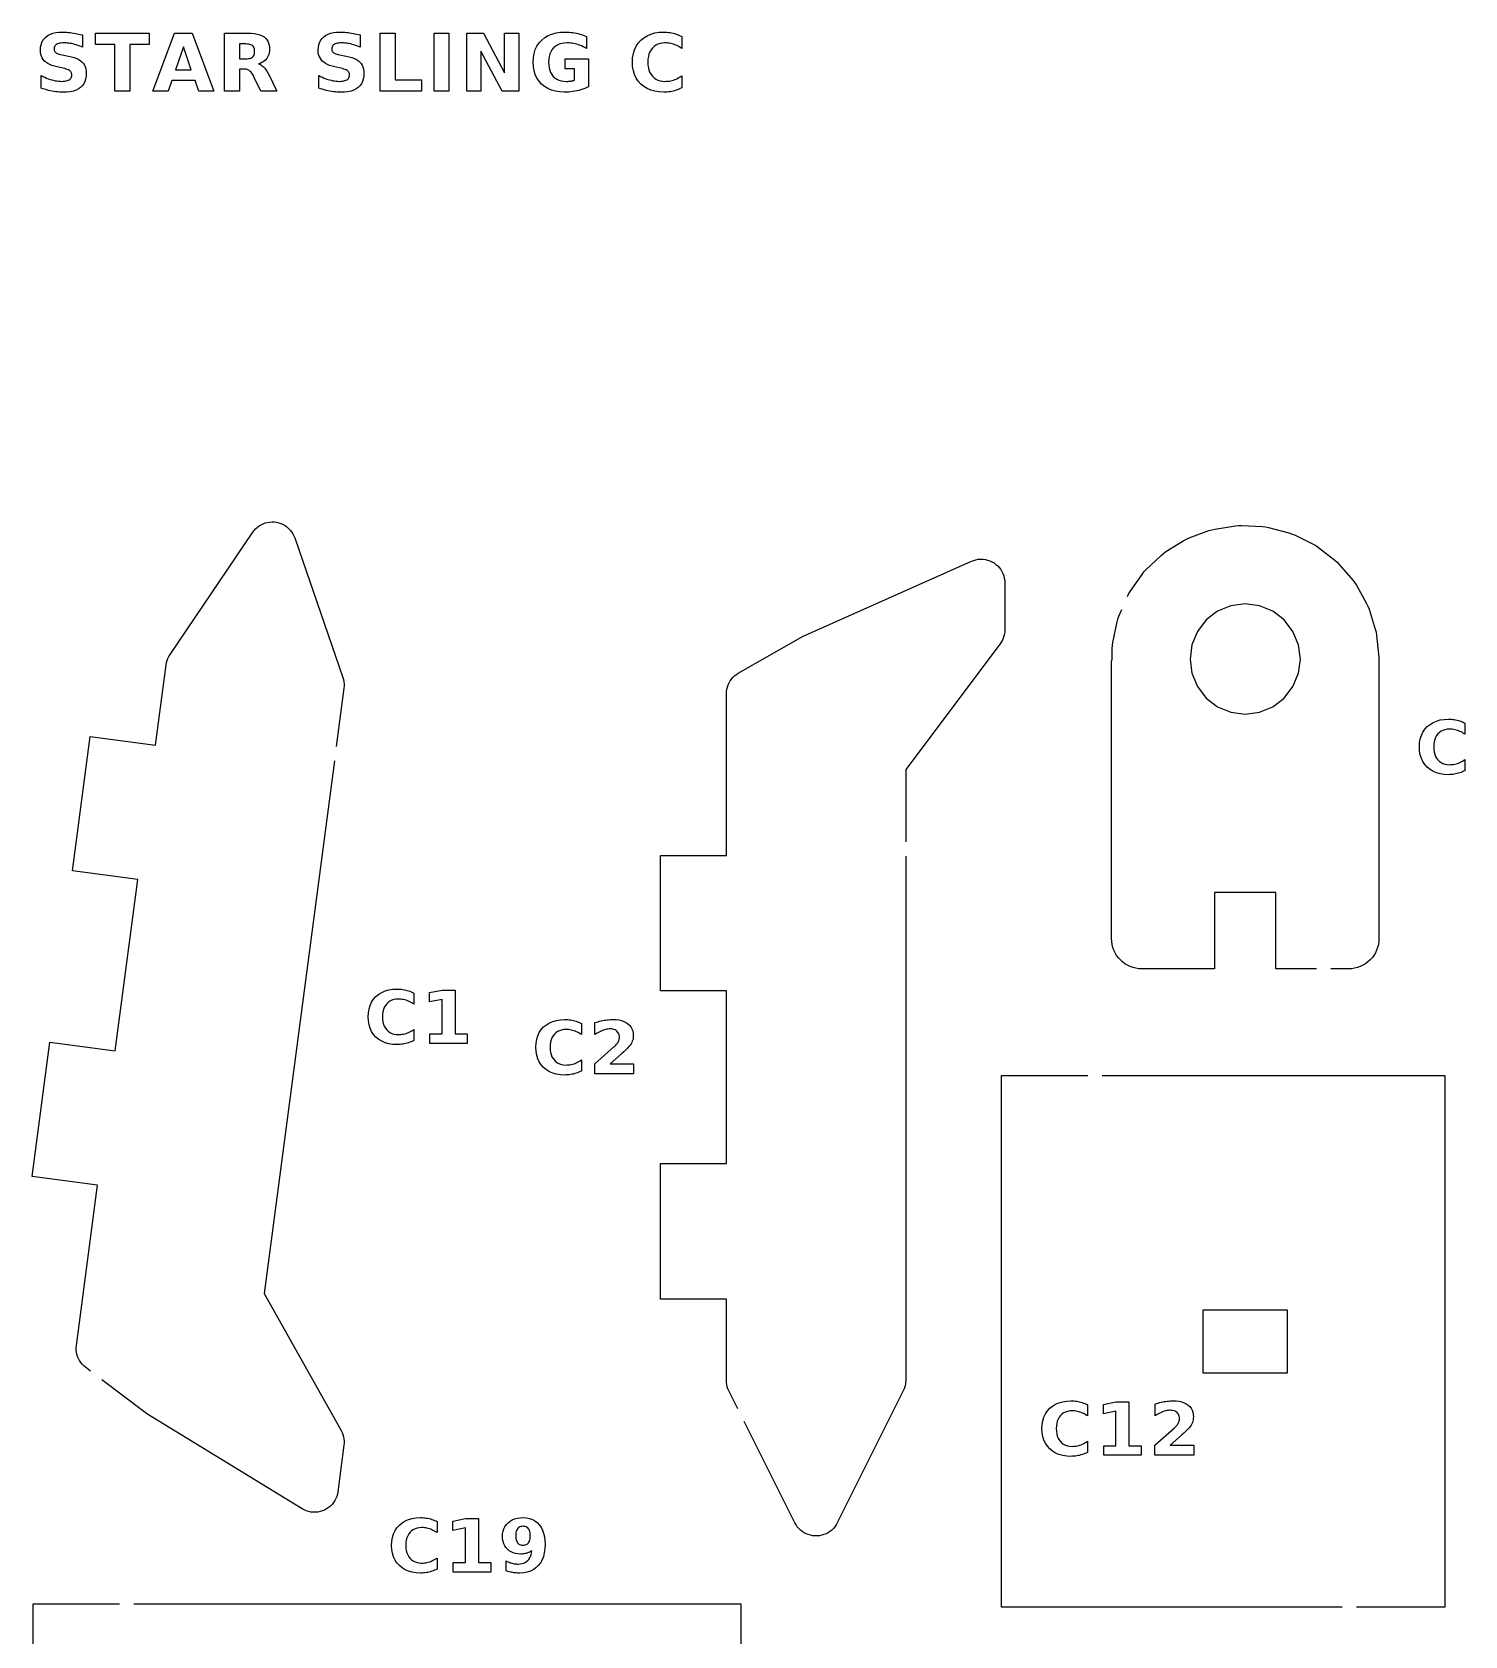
# Model space of a CAD drawing. Header units: millimetres. Extents: x 9 to 296, y 5 to 140.
# Drawn here: x 8.9 to 74, y 67.6 to 140.5 of the extents above; entities that cross this region are included whole.
import ezdxf

# ---------------------------------------------------------------- set-up
doc = ezdxf.new("R2010")
doc.units = ezdxf.units.MM
doc.layers.add('CUT', color=1, linetype='CONTINUOUS')
doc.layers.add('ENGRAVE', color=5, linetype='CONTINUOUS')

msp = doc.modelspace()

# ---------------------------------------------------------------- linework, layer by layer
at = {"layer": 'CUT', "color": 1}
for points in [[(11.5305, 79.654), (11.3026, 79.8274), (11.2252, 79.8923), (11.1532, 79.9655), (11.0885, 80.0453), (11.0317, 80.1309), (10.9833, 80.2216), (10.9438, 80.3164), (10.9135, 80.4146), (10.8928, 80.5152), (10.8817, 80.6174), (10.8805, 80.7201), (10.8889, 80.8207), (11.8501, 88.104), (8.8759, 88.4965), (9.6805, 94.5937), (12.6547, 94.2012), (13.6818, 101.9837), (10.7076, 102.3762), (11.5122, 108.4733), (14.4865, 108.0808), (14.9693, 111.7398), (14.9866, 111.8361), (15.0132, 111.9322), (15.0486, 112.0253), (15.0925, 112.1148), (15.1435, 112.1984), (18.9048, 117.7572), (18.9657, 117.8386), (19.0354, 117.915), (19.1122, 117.9844), (19.1952, 118.0461), (19.2838, 118.0996), (19.3771, 118.1442), (19.4743, 118.1797), (19.5745, 118.2057), (19.6766, 118.2219), (19.7799, 118.2283), (19.8833, 118.2247), (19.9859, 118.2111), (20.0867, 118.1878), (20.1848, 118.1549), (20.2792, 118.1127), (20.3692, 118.0616), (20.4539, 118.0021), (20.5324, 117.9348), (20.6041, 117.8602), (20.6683, 117.7791), (20.7244, 117.6921), (20.7719, 117.6002), (20.8097, 117.5058), (23, 111.1615), (23.0276, 111.0676), (23.0468, 110.9698), (23.0568, 110.8707), (23.0576, 110.771), (23.0493, 110.6734), (22.6995, 108.0233)], [(58.6449, 114.8446), (58.6941, 114.945), (58.7668, 115.0616), (59.3115, 115.8441), (59.3956, 115.9528), (59.4902, 116.0524), (60.1813, 116.7092), (60.2855, 116.7987), (60.3983, 116.8772), (61.2074, 117.3816), (61.3275, 117.4482), (61.4538, 117.5024), (62.3479, 117.8335), (62.4789, 117.8747), (62.6135, 117.9023), (63.556, 118.0467), (63.6926, 118.0606), (63.83, 118.0606), (64.7822, 118.0123), (64.9189, 117.9984), (65.0535, 117.9708), (65.9765, 117.7318), (66.1076, 117.6906), (66.2338, 117.6365), (67.0898, 117.2166), (67.21, 117.1499), (67.3227, 117.0714), (68.0767, 116.4878), (68.1809, 116.3983), (68.2756, 116.2987), (68.8966, 115.5753), (68.9807, 115.4667), (69.0534, 115.3501), (69.5161, 114.5165), (69.5766, 114.3931), (69.6243, 114.2643), (69.9097, 113.3546), (69.9442, 113.2216), (69.965, 113.0858), (70.0681, 112.0713), (70.075, 111.936), (70.075, 99.2982), (70.0685, 99.1652), (70.0487, 99.0317), (70.0159, 98.9008), (69.9704, 98.7738), (69.9127, 98.6518), (69.8433, 98.536), (69.763, 98.4277), (69.6723, 98.3277), (69.5723, 98.237), (69.464, 98.1567), (69.3482, 98.0873), (69.2262, 98.0296), (69.0992, 97.9841), (68.9683, 97.9513), (68.8348, 97.9315), (68.7018, 97.925), (67.8881, 97.925)], [(40.9447, 77.9429), (40.5377, 78.7569), (40.498, 78.8464), (40.4663, 78.9408), (40.4434, 79.0378), (40.4295, 79.1365), (40.425, 79.2343), (40.425, 82.925), (37.425, 82.925), (37.425, 89.075), (40.425, 89.075), (40.425, 96.925), (37.425, 96.925), (37.425, 103.075), (40.425, 103.075), (40.425, 110.4215), (40.4298, 110.5223), (40.4445, 110.624), (40.4688, 110.7238), (40.5026, 110.8209), (40.5454, 110.9142), (40.597, 111.0031), (40.6568, 111.0866), (40.7243, 111.1641), (40.7989, 111.2347), (40.8799, 111.2979), (40.9651, 111.3521), (43.9206, 113.041), (44.014, 113.0883), (51.5651, 116.4443), (51.6631, 116.4822), (51.7661, 116.5106), (51.8714, 116.5286), (51.978, 116.5361), (52.0849, 116.533), (52.1909, 116.5193), (52.295, 116.4951), (52.3962, 116.4607), (52.4934, 116.4164), (52.5858, 116.3627), (52.6724, 116.3001), (52.7524, 116.2292), (52.8249, 116.1507), (52.8893, 116.0654), (52.9449, 115.9741), (52.9911, 115.8777), (53.0276, 115.7773), (53.0539, 115.6737), (53.0698, 115.568), (53.075, 115.4631), (53.075, 113.3316), (53.0705, 113.2346), (53.057, 113.1368), (53.0345, 113.0406), (53.0032, 112.9469), (52.9635, 112.8564), (52.9156, 112.77), (52.861, 112.6897), (48.575, 106.975), (48.575, 103.7)], [(67.2381, 97.925), (65.395, 97.925), (65.395, 101.395), (62.605, 101.395), (62.605, 97.925), (59.2982, 97.925), (59.1652, 97.9315), (59.0317, 97.9513), (58.9008, 97.9841), (58.7738, 98.0296), (58.6518, 98.0873), (58.536, 98.1567), (58.4277, 98.237), (58.3277, 98.3277), (58.237, 98.4277), (58.1567, 98.536), (58.0873, 98.6518), (58.0296, 98.7738), (57.9841, 98.9008), (57.9513, 99.0317), (57.9315, 99.1652), (57.925, 99.2982), (57.925, 111.7247), (57.9295, 111.8356), (57.9433, 111.9472), (57.9512, 111.9852), (57.9545, 112.0075), (57.9558, 112.0338), (57.9558, 112.4767), (57.9627, 112.6139), (57.9835, 112.7497), (58.1755, 113.6836), (58.2099, 113.8167), (58.2576, 113.9455), (58.3873, 114.2478)], [(22.6145, 107.3789), (19.4198, 83.1712), (22.9212, 76.9449), (22.9649, 76.8582), (23.001, 76.7662), (23.0286, 76.6713), (23.0473, 76.5743), (23.057, 76.476), (23.0577, 76.3772), (23.0494, 76.2805), (22.7705, 74.1673), (22.7516, 74.064), (22.722, 73.9613), (22.6824, 73.8621), (22.6331, 73.7672), (22.5747, 73.6778), (22.5076, 73.5945), (22.4326, 73.5184), (22.3505, 73.4501), (22.2619, 73.3902), (22.1678, 73.3395), (22.0692, 73.2983), (21.967, 73.2671), (21.8622, 73.2463), (21.7558, 73.2359), (21.6489, 73.2362), (21.5426, 73.2471), (21.4379, 73.2684), (21.3358, 73.3001), (21.2374, 73.3418), (21.1452, 73.3921), (14.0981, 77.7073), (14.0117, 77.7663), (12.0478, 79.2604)], [(48.575, 103.05), (48.575, 79.2343), (48.5705, 79.1365), (48.5566, 79.0378), (48.5337, 78.9408), (48.502, 78.8464), (48.4623, 78.7569), (45.4607, 72.7537), (45.4109, 72.6651), (45.3518, 72.5802), (45.2848, 72.5013), (45.2106, 72.4293), (45.1297, 72.3647), (45.043, 72.3082), (44.9513, 72.2603), (44.8554, 72.2214), (44.7563, 72.192), (44.6547, 72.1722), (44.5517, 72.1622), (44.4483, 72.1622), (44.3453, 72.1722), (44.2437, 72.192), (44.1446, 72.2214), (44.0487, 72.2603), (43.957, 72.3082), (43.8703, 72.3647), (43.7894, 72.4293), (43.7152, 72.5013), (43.6482, 72.5802), (43.5891, 72.6651), (43.5393, 72.7537), (41.2354, 77.3616)], [(68.4, 68.925), (52.925, 68.925), (52.925, 93.075), (56.85, 93.075)], [(57.5, 93.075), (73.075, 93.075), (73.075, 68.925), (69.05, 68.925)], [(36.4, 44.925), (8.925, 44.925), (8.925, 69.075), (12.85, 69.075)], [(13.5, 69.075), (41.075, 69.075), (41.075, 44.925), (37.05, 44.925)]]:
    msp.add_lwpolyline(points, dxfattribs=at)
for points in [[(66.5061, 112), (66.4207, 112.6486), (66.1703, 113.253), (65.7721, 113.7721), (65.253, 114.1703), (64.6486, 114.4207), (64, 114.5061), (63.3514, 114.4207), (62.747, 114.1703), (62.2279, 113.7721), (61.8297, 113.253), (61.5793, 112.6486), (61.4939, 112), (61.5793, 111.3514), (61.8297, 110.747), (62.2279, 110.2279), (62.747, 109.8297), (63.3514, 109.5793), (64, 109.4939), (64.6486, 109.5793), (65.253, 109.8297), (65.7721, 110.2279), (66.1703, 110.747), (66.4207, 111.3514), (66.5061, 112)], [(62.075, 82.425), (62.075, 79.575), (65.925, 79.575), (65.925, 82.425), (62.075, 82.425)]]:
    msp.add_lwpolyline(points, close=True, dxfattribs=at)
at = {"layer": 'ENGRAVE', "color": 5}
for points in [[(11.0201, 139.8518), (10.9493, 139.8775), (10.879, 139.9006), (10.8094, 139.921), (10.7403, 139.9388), (10.6722, 139.9539), (10.6053, 139.9662), (10.5397, 139.9758), (10.4754, 139.9827), (10.4124, 139.9868), (10.3506, 139.9882), (10.2731, 139.9863), (10.2025, 139.9807), (10.1391, 139.9714), (10.0826, 139.9584), (10.0333, 139.9416), (9.9909, 139.9212), (9.9554, 139.8968), (9.9263, 139.8683), (9.9037, 139.8357), (9.8875, 139.7989), (9.8778, 139.7581), (9.8746, 139.7131), (9.8767, 139.6791), (9.8833, 139.6478), (9.8942, 139.619), (9.9094, 139.5928), (9.9291, 139.5692), (9.953, 139.5483), (9.9827, 139.529), (10.0195, 139.5107), (10.0635, 139.4934), (10.1145, 139.4769), (10.1726, 139.4614), (10.2378, 139.4469), (10.527, 139.3887), (10.6663, 139.3567), (10.7914, 139.3197), (10.9025, 139.2776), (10.9995, 139.2304), (11.0824, 139.1781), (11.1512, 139.1207), (11.2077, 139.0565), (11.254, 138.9839), (11.29, 138.9029), (11.3157, 138.8135), (11.3311, 138.7156), (11.3363, 138.6093), (11.3291, 138.4703), (11.3076, 138.3438), (11.2717, 138.2296), (11.2215, 138.1278), (11.1569, 138.0384), (11.078, 137.9613), (10.9843, 137.8964), (10.8755, 137.8433), (10.7516, 137.802), (10.6125, 137.7725), (10.4583, 137.7548), (10.2889, 137.7489), (10.2054, 137.7502), (10.1218, 137.7542), (10.0381, 137.7608), (9.9543, 137.77), (9.8704, 137.7819), (9.7864, 137.7965), (9.7024, 137.8136), (9.6183, 137.8333), (9.5343, 137.8555), (9.4502, 137.8803), (9.3662, 137.9077), (9.2821, 137.9375), (9.2821, 138.5106), (9.3657, 138.4678), (9.4484, 138.4286), (9.5301, 138.3931), (9.6109, 138.3613), (9.6907, 138.3332), (9.7697, 138.3087), (9.8477, 138.288), (9.9247, 138.271), (10.0009, 138.2578), (10.0761, 138.2484), (10.1503, 138.2427), (10.2237, 138.2408), (10.2949, 138.2429), (10.3602, 138.249), (10.4198, 138.2593), (10.4737, 138.2737), (10.5217, 138.2922), (10.564, 138.3149), (10.6001, 138.3413), (10.6296, 138.3713), (10.6526, 138.4048), (10.669, 138.4418), (10.6788, 138.4824), (10.6821, 138.5265), (10.6799, 138.566), (10.6732, 138.6025), (10.6621, 138.6358), (10.6465, 138.6659), (10.6264, 138.693), (10.6019, 138.7169), (10.5707, 138.7388), (10.5307, 138.76), (10.4818, 138.7804), (10.424, 138.8), (10.3574, 138.8188), (10.2819, 138.8368), (10.0192, 138.895), (9.8934, 138.926), (9.7794, 138.9626), (9.6773, 139.0047), (9.587, 139.0525), (9.5084, 139.1058), (9.4417, 139.1647), (9.3859, 139.23), (9.3403, 139.3025), (9.3048, 139.3821), (9.2795, 139.4688), (9.2643, 139.5627), (9.2592, 139.6637), (9.2662, 139.7898), (9.2874, 139.9057), (9.3227, 140.0115), (9.372, 140.1073), (9.4355, 140.193), (9.5131, 140.2685), (9.6039, 140.3332), (9.7071, 140.3861), (9.8226, 140.4272), (9.9504, 140.4566), (10.0906, 140.4742), (10.2431, 140.4801), (10.3157, 140.4792), (10.389, 140.4765), (10.463, 140.472), (10.5377, 140.4656), (10.6131, 140.4575), (10.6892, 140.4475), (10.766, 140.4357), (10.8438, 140.4221), (10.9224, 140.4067), (11.0019, 140.3895), (11.0822, 140.3705), (11.1635, 140.3496), (11.1635, 139.7925), (11.0915, 139.8235), (11.0201, 139.8518)], [(13.3163, 137.8), (12.6374, 137.8), (12.6374, 139.9194), (11.7629, 139.9194), (11.7629, 140.4325), (14.1891, 140.4325), (14.1891, 139.9194), (13.3163, 139.9194), (13.3163, 137.8)], [(15.3456, 140.4325), (16.1549, 140.4325), (17.13, 137.8), (16.4476, 137.8), (16.2819, 138.2796), (15.2204, 138.2796), (15.0529, 137.8), (14.3705, 137.8), (15.3456, 140.4325)], [(18.6604, 140.4325), (18.826, 140.4277), (18.9763, 140.4131), (19.1111, 140.3889), (19.2305, 140.3549), (19.3344, 140.3113), (19.423, 140.258), (19.497, 140.1941), (19.5576, 140.119), (19.6048, 140.0327), (19.6385, 139.9351), (19.6587, 139.8262), (19.6654, 139.7061), (19.6619, 139.6217), (19.6514, 139.5425), (19.6339, 139.4685), (19.6094, 139.3996), (19.5779, 139.336), (19.5393, 139.2776), (19.4938, 139.2242), (19.4411, 139.1757), (19.3813, 139.1321), (19.3144, 139.0934), (19.2404, 139.0596), (19.1594, 139.0307), (19.205, 139.0179), (19.249, 139.0007), (19.2914, 138.9789), (19.3322, 138.9528), (19.3713, 138.9221), (19.4089, 138.887), (19.4457, 138.8465), (19.4826, 138.7996), (19.5197, 138.7462), (19.557, 138.6864), (19.5944, 138.6202), (19.6319, 138.5476), (20.0004, 137.8), (19.2775, 137.8), (18.9566, 138.4542), (18.9242, 138.5165), (18.8916, 138.5719), (18.8589, 138.6203), (18.8261, 138.6618), (18.7931, 138.6964), (18.76, 138.7239), (18.7249, 138.746), (18.6862, 138.7641), (18.6438, 138.7782), (18.5978, 138.7882), (18.548, 138.7942), (18.4946, 138.7962), (18.3024, 138.7962), (18.3024, 137.8), (17.6236, 137.8), (17.6236, 140.4325), (18.6604, 140.4325)], [(18.8189, 139.3005), (18.8598, 139.3204), (18.894, 139.3446), (18.9223, 139.3739), (18.9454, 139.4089), (18.9634, 139.4495), (18.9763, 139.4958), (18.984, 139.5479), (18.9866, 139.6056), (18.984, 139.6627), (18.9763, 139.7141), (18.9634, 139.7598), (18.9454, 139.7999), (18.9223, 139.8343), (18.894, 139.863), (18.8598, 139.8867), (18.8189, 139.9061), (18.7712, 139.9212), (18.7169, 139.932), (18.6558, 139.9384), (18.5881, 139.9406), (18.3024, 139.9406), (18.3024, 139.2653), (18.5881, 139.2653), (18.6558, 139.2675), (18.7169, 139.2741), (18.7712, 139.2851), (18.8189, 139.3005)], [(23.6389, 139.8518), (23.568, 139.8775), (23.4978, 139.9006), (23.4282, 139.921), (23.3591, 139.9388), (23.291, 139.9539), (23.2241, 139.9662), (23.1585, 139.9758), (23.0942, 139.9827), (23.0312, 139.9868), (22.9694, 139.9882), (22.8918, 139.9863), (22.8213, 139.9807), (22.7578, 139.9714), (22.7014, 139.9584), (22.652, 139.9416), (22.6097, 139.9212), (22.5742, 139.8968), (22.5451, 139.8683), (22.5224, 139.8357), (22.5063, 139.7989), (22.4966, 139.7581), (22.4934, 139.7131), (22.4955, 139.6791), (22.5021, 139.6478), (22.513, 139.619), (22.5282, 139.5928), (22.5478, 139.5692), (22.5718, 139.5483), (22.6015, 139.529), (22.6383, 139.5107), (22.6822, 139.4934), (22.7333, 139.4769), (22.7914, 139.4614), (22.8566, 139.4469), (23.1458, 139.3887), (23.285, 139.3567), (23.4102, 139.3197), (23.5213, 139.2776), (23.6183, 139.2304), (23.7012, 139.1781), (23.7699, 139.1207), (23.8265, 139.0565), (23.8728, 138.9839), (23.9088, 138.9029), (23.9345, 138.8135), (23.9499, 138.7156), (23.9551, 138.6093), (23.9479, 138.4703), (23.9264, 138.3438), (23.8905, 138.2296), (23.8403, 138.1278), (23.7757, 138.0384), (23.6968, 137.9613), (23.6031, 137.8964), (23.4943, 137.8433), (23.3703, 137.802), (23.2313, 137.7725), (23.0771, 137.7548), (22.9077, 137.7489), (22.8242, 137.7502), (22.7406, 137.7542), (22.6569, 137.7608), (22.5731, 137.77), (22.4892, 137.7819), (22.4052, 137.7965), (22.3211, 137.8136), (22.2371, 137.8333), (22.153, 137.8555), (22.069, 137.8803), (21.985, 137.9077), (21.9009, 137.9375), (21.9009, 138.5106), (21.9845, 138.4678), (22.0671, 138.4286), (22.1489, 138.3931), (22.2297, 138.3613), (22.3095, 138.3332), (22.3884, 138.3087), (22.4664, 138.288), (22.5435, 138.271), (22.6196, 138.2578), (22.6949, 138.2484), (22.7691, 138.2427), (22.8425, 138.2408), (22.9136, 138.2429), (22.979, 138.249), (23.0386, 138.2593), (23.0925, 138.2737), (23.1405, 138.2922), (23.1828, 138.3149), (23.2189, 138.3413), (23.2484, 138.3713), (23.2714, 138.4048), (23.2878, 138.4418), (23.2976, 138.4824), (23.3009, 138.5265), (23.2987, 138.566), (23.292, 138.6025), (23.2809, 138.6358), (23.2653, 138.6659), (23.2452, 138.693), (23.2207, 138.7169), (23.1895, 138.7388), (23.1495, 138.76), (23.1006, 138.7804), (23.0428, 138.8), (22.9762, 138.8188), (22.9007, 138.8368), (22.6379, 138.895), (22.5122, 138.926), (22.3982, 138.9626), (22.2961, 139.0047), (22.2058, 139.0525), (22.1272, 139.1058), (22.0605, 139.1647), (22.0047, 139.23), (21.9591, 139.3025), (21.9236, 139.3821), (21.8983, 139.4688), (21.8831, 139.5627), (21.878, 139.6637), (21.885, 139.7898), (21.9062, 139.9057), (21.9415, 140.0115), (21.9908, 140.1073), (22.0543, 140.193), (22.1319, 140.2685), (22.2227, 140.3332), (22.3258, 140.3861), (22.4413, 140.4272), (22.5692, 140.4566), (22.7094, 140.4742), (22.8619, 140.4801), (22.9345, 140.4792), (23.0078, 140.4765), (23.0818, 140.472), (23.1565, 140.4656), (23.2319, 140.4575), (23.308, 140.4475), (23.3848, 140.4357), (23.4625, 140.4221), (23.5412, 140.4067), (23.6207, 140.3895), (23.701, 140.3705), (23.7823, 140.3496), (23.7823, 139.7925), (23.7103, 139.8235), (23.6389, 139.8518)], [(26.5663, 138.3131), (26.5663, 137.8), (24.6955, 137.8), (24.6955, 140.4325), (25.3743, 140.4325), (25.3743, 138.3131), (26.5663, 138.3131)], [(27.141, 140.4325), (27.8198, 140.4325), (27.8198, 137.8), (27.141, 137.8), (27.141, 140.4325)], [(30.9882, 140.4325), (30.9882, 137.8), (30.23, 137.8), (29.2726, 139.6056), (29.2726, 137.8), (28.629, 137.8), (28.629, 140.4325), (29.3872, 140.4325), (30.3446, 138.627), (30.3446, 140.4325), (30.9882, 140.4325)], [(33.9031, 137.8877), (33.8147, 137.8586), (33.7253, 137.8329), (33.6347, 137.8106), (33.5431, 137.7917), (33.4505, 137.7763), (33.357, 137.7643), (33.2625, 137.7557), (33.1669, 137.7506), (33.0705, 137.7489), (32.8588, 137.7591), (32.6624, 137.7897), (32.4811, 137.8408), (32.315, 137.9123), (32.1641, 138.0042), (32.0284, 138.1165), (31.9109, 138.2463), (31.8148, 138.3907), (31.7401, 138.5496), (31.6867, 138.7231), (31.6547, 138.9111), (31.644, 139.1136), (31.6549, 139.3182), (31.6875, 139.5078), (31.7419, 139.6823), (31.818, 139.8416), (31.9158, 139.9859), (32.0354, 140.1151), (32.1739, 140.2267), (32.3285, 140.3179), (32.4992, 140.3889), (32.6859, 140.4396), (32.8886, 140.47), (33.1075, 140.4801), (33.1944, 140.4788), (33.2802, 140.4746), (33.3647, 140.4678), (33.448, 140.4582), (33.53, 140.4458), (33.6109, 140.4308), (33.6904, 140.413), (33.7683, 140.3925), (33.8447, 140.3695), (33.9196, 140.3438), (33.993, 140.3154), (34.0649, 140.2844), (34.0649, 139.7396), (33.9915, 139.7795), (33.9183, 139.816), (33.8452, 139.8489), (33.7722, 139.8783), (33.6994, 139.9041), (33.6268, 139.9265), (33.5541, 139.9453), (33.4815, 139.9608), (33.4088, 139.9727), (33.336, 139.9813), (33.2632, 139.9865), (33.1904, 139.9882), (33.0603, 139.9819), (32.9407, 139.963), (32.8313, 139.9315), (32.7323, 139.8875), (32.6436, 139.8308), (32.5653, 139.7616), (32.4982, 139.6807), (32.4433, 139.5889), (32.4006, 139.4863), (32.3702, 139.3729), (32.3519, 139.2487), (32.3458, 139.1136), (32.3516, 138.9796), (32.3693, 138.8562), (32.3987, 138.7433), (32.4398, 138.6411), (32.4927, 138.5494), (32.5574, 138.4683), (32.6328, 138.3988), (32.7182, 138.3419), (32.8135, 138.2977), (32.9186, 138.2661), (33.0337, 138.2471), (33.1586, 138.2408), (33.1935, 138.2412), (33.2275, 138.2423), (33.2607, 138.2441), (33.293, 138.2467), (33.3245, 138.25), (33.3552, 138.254), (33.385, 138.2589), (33.4137, 138.2645), (33.4414, 138.271), (33.4681, 138.2783), (33.4937, 138.2865), (33.5183, 138.2955), (33.5183, 138.8068), (33.104, 138.8068), (33.104, 139.2617), (34.1619, 139.2617), (34.1619, 137.9957), (34.0767, 137.9563), (33.9905, 137.9203), (33.9031, 137.8877)], [(38.1371, 137.8364), (38.0709, 137.816), (38.0037, 137.7982), (37.9356, 137.7832), (37.8666, 137.7708), (37.7965, 137.7612), (37.7255, 137.7544), (37.6535, 137.7502), (37.5805, 137.7489), (37.3689, 137.7591), (37.1724, 137.7897), (36.9912, 137.8408), (36.8251, 137.9123), (36.6742, 138.0042), (36.5385, 138.1165), (36.421, 138.2463), (36.3249, 138.3907), (36.2502, 138.5496), (36.1968, 138.7231), (36.1648, 138.9111), (36.1541, 139.1136), (36.1648, 139.3167), (36.1968, 139.5051), (36.2502, 139.679), (36.3249, 139.8381), (36.421, 139.9826), (36.5385, 140.1125), (36.6742, 140.2248), (36.8251, 140.3167), (36.9912, 140.3882), (37.1724, 140.4393), (37.3689, 140.4699), (37.5805, 140.4801), (37.6535, 140.4788), (37.7255, 140.4746), (37.7965, 140.4678), (37.8666, 140.4582), (37.9356, 140.4458), (38.0037, 140.4308), (38.0709, 140.413), (38.1371, 140.3925), (38.2025, 140.3695), (38.267, 140.3438), (38.3306, 140.3154), (38.3934, 140.2844), (38.3934, 139.7396), (38.3306, 139.7806), (38.2682, 139.8177), (38.206, 139.8511), (38.1442, 139.8806), (38.0826, 139.9063), (38.0213, 139.9282), (37.9597, 139.9465), (37.8969, 139.9615), (37.8331, 139.9732), (37.7682, 139.9815), (37.7022, 139.9865), (37.6352, 139.9882), (37.5184, 139.9817), (37.4103, 139.9623), (37.3108, 139.93), (37.2199, 139.8847), (37.1376, 139.8265), (37.0639, 139.7554), (37.0003, 139.673), (36.9483, 139.5807), (36.9079, 139.4786), (36.879, 139.3667), (36.8616, 139.2451), (36.8558, 139.1136), (36.8616, 138.9827), (36.879, 138.8615), (36.9079, 138.7499), (36.9483, 138.6481), (37.0003, 138.556), (37.0639, 138.4736), (37.1376, 138.4024), (37.2199, 138.3443), (37.3108, 138.299), (37.4103, 138.2667), (37.5184, 138.2473), (37.6352, 138.2408), (37.7022, 138.2425), (37.7682, 138.2475), (37.8331, 138.2558), (37.8969, 138.2675), (37.9597, 138.2824), (38.0213, 138.3008), (38.0826, 138.3227), (38.1442, 138.3484), (38.206, 138.3779), (38.2682, 138.4113), (38.3306, 138.4484), (38.3934, 138.4894), (38.3934, 137.9446), (38.3306, 137.9136), (38.267, 137.8852), (38.2025, 137.8595), (38.1371, 137.8364)], [(16.1109, 138.768), (15.7512, 139.8154), (15.3897, 138.768), (16.1109, 138.768)], [(73.9252, 106.8976), (73.8664, 106.8715), (73.8069, 106.8477), (73.7465, 106.8264), (73.6854, 106.8076), (73.6234, 106.7912), (73.5605, 106.7772), (73.4968, 106.7659), (73.4321, 106.757), (73.3666, 106.7507), (73.3001, 106.7469), (73.2327, 106.7456), (73.0374, 106.755), (72.856, 106.7833), (72.6887, 106.8304), (72.5354, 106.8964), (72.3961, 106.9813), (72.2708, 107.085), (72.1624, 107.2048), (72.0737, 107.338), (72.0047, 107.4847), (71.9554, 107.6449), (71.9259, 107.8184), (71.916, 108.0054), (71.9259, 108.1928), (71.9554, 108.3668), (72.0047, 108.5272), (72.0737, 108.6741), (72.1624, 108.8075), (72.2708, 108.9274), (72.3961, 109.0311), (72.5354, 109.1159), (72.6887, 109.1819), (72.856, 109.2291), (73.0374, 109.2573), (73.2327, 109.2668), (73.3001, 109.2655), (73.3666, 109.2617), (73.4321, 109.2554), (73.4968, 109.2465), (73.5605, 109.2351), (73.6234, 109.2212), (73.6854, 109.2048), (73.7465, 109.1859), (73.8069, 109.1646), (73.8664, 109.1409), (73.9252, 109.1147), (73.9831, 109.0861), (73.9831, 108.5832), (73.9252, 108.621), (73.8675, 108.6553), (73.8101, 108.6861), (73.753, 108.7134), (73.6962, 108.7371), (73.6396, 108.7573), (73.5827, 108.7742), (73.5248, 108.7881), (73.4659, 108.7988), (73.406, 108.8065), (73.3451, 108.8111), (73.2832, 108.8127), (73.1754, 108.8067), (73.0756, 108.7888), (72.9837, 108.7589), (72.8998, 108.7172), (72.8239, 108.6635), (72.7559, 108.5978), (72.6972, 108.5217), (72.6492, 108.4365), (72.6118, 108.3423), (72.5851, 108.239), (72.5691, 108.1267), (72.5638, 108.0054), (72.5691, 107.8845), (72.5851, 107.7726), (72.6118, 107.6697), (72.6492, 107.5757), (72.6972, 107.4906), (72.7559, 107.4145), (72.8239, 107.3489), (72.8998, 107.2952), (72.9837, 107.2534), (73.0756, 107.2236), (73.1754, 107.2057), (73.2832, 107.1997), (73.3451, 107.2012), (73.406, 107.2059), (73.4659, 107.2135), (73.5248, 107.2243), (73.5827, 107.2381), (73.6396, 107.255), (73.6962, 107.2753), (73.753, 107.299), (73.8101, 107.3262), (73.8675, 107.357), (73.9252, 107.3914), (73.9831, 107.4292), (73.9831, 106.9263), (73.9252, 106.8976)], [(26.1578, 94.6369), (26.0991, 94.6107), (26.0395, 94.587), (25.9792, 94.5657), (25.918, 94.5469), (25.856, 94.5304), (25.7932, 94.5165), (25.7294, 94.5051), (25.6648, 94.4963), (25.5992, 94.4899), (25.5327, 94.4861), (25.4654, 94.4849), (25.27, 94.4943), (25.0887, 94.5226), (24.9213, 94.5697), (24.768, 94.6357), (24.6287, 94.7205), (24.5035, 94.8242), (24.395, 94.9441), (24.3063, 95.0773), (24.2373, 95.224), (24.1881, 95.3841), (24.1585, 95.5577), (24.1486, 95.7446), (24.1585, 95.9321), (24.1881, 96.1061), (24.2373, 96.2665), (24.3063, 96.4134), (24.395, 96.5468), (24.5035, 96.6667), (24.6287, 96.7704), (24.768, 96.8552), (24.9213, 96.9212), (25.0887, 96.9683), (25.27, 96.9966), (25.4654, 97.006), (25.5327, 97.0048), (25.5992, 97.001), (25.6648, 96.9946), (25.7294, 96.9858), (25.7932, 96.9744), (25.856, 96.9605), (25.918, 96.944), (25.9792, 96.9252), (26.0395, 96.9039), (26.0991, 96.8802), (26.1578, 96.854), (26.2157, 96.8254), (26.2157, 96.3224), (26.1578, 96.3603), (26.1001, 96.3946), (26.0428, 96.4254), (25.9857, 96.4526), (25.9288, 96.4764), (25.8723, 96.4966), (25.8154, 96.5135), (25.7574, 96.5273), (25.6985, 96.5381), (25.6386, 96.5458), (25.5777, 96.5504), (25.5158, 96.5519), (25.408, 96.546), (25.3082, 96.5281), (25.2164, 96.4982), (25.1324, 96.4564), (25.0565, 96.4027), (24.9885, 96.3371), (24.9298, 96.261), (24.8818, 96.1758), (24.8444, 96.0816), (24.8178, 95.9783), (24.8018, 95.866), (24.7964, 95.7446), (24.8018, 95.6238), (24.8178, 95.5119), (24.8444, 95.4089), (24.8818, 95.315), (24.9298, 95.2299), (24.9885, 95.1538), (25.0565, 95.0882), (25.1324, 95.0345), (25.2164, 94.9927), (25.3082, 94.9628), (25.408, 94.9449), (25.5158, 94.939), (25.5777, 94.9405), (25.6386, 94.9451), (25.6985, 94.9528), (25.7574, 94.9636), (25.8154, 94.9774), (25.8723, 94.9943), (25.9288, 95.0145), (25.9857, 95.0383), (26.0428, 95.0655), (26.1001, 95.0963), (26.1578, 95.1306), (26.2157, 95.1685), (26.2157, 94.6655), (26.1578, 94.6369)], [(27.5063, 94.965), (27.5063, 96.5357), (26.9382, 96.4185), (26.9382, 96.8449), (27.503, 96.9621), (28.0987, 96.9621), (28.0987, 94.965), (28.6521, 94.965), (28.6521, 94.5321), (26.9529, 94.5321), (26.9529, 94.965), (27.5063, 94.965)], [(33.7762, 93.254), (33.7175, 93.2278), (33.6579, 93.2041), (33.5976, 93.1828), (33.5364, 93.1639), (33.4744, 93.1475), (33.4116, 93.1336), (33.3478, 93.1222), (33.2832, 93.1133), (33.2176, 93.107), (33.1512, 93.1032), (33.0838, 93.1019), (32.8884, 93.1114), (32.7071, 93.1396), (32.5398, 93.1868), (32.3865, 93.2528), (32.2472, 93.3376), (32.1219, 93.4413), (32.0135, 93.5611), (31.9248, 93.6944), (31.8558, 93.8411), (31.8065, 94.0012), (31.7769, 94.1747), (31.7671, 94.3617), (31.7769, 94.5492), (31.8065, 94.7231), (31.8558, 94.8835), (31.9248, 95.0305), (32.0135, 95.1639), (32.1219, 95.2837), (32.2472, 95.3874), (32.3865, 95.4723), (32.5398, 95.5382), (32.7071, 95.5854), (32.8884, 95.6137), (33.0838, 95.6231), (33.1512, 95.6218), (33.2176, 95.618), (33.2832, 95.6117), (33.3478, 95.6028), (33.4116, 95.5914), (33.4744, 95.5775), (33.5364, 95.5611), (33.5976, 95.5422), (33.6579, 95.521), (33.7175, 95.4972), (33.7762, 95.471), (33.8341, 95.4424), (33.8341, 94.9395), (33.7762, 94.9773), (33.7186, 95.0116), (33.6612, 95.0424), (33.6041, 95.0697), (33.5472, 95.0934), (33.4907, 95.1136), (33.4338, 95.1306), (33.3759, 95.1444), (33.3169, 95.1552), (33.257, 95.1628), (33.1961, 95.1674), (33.1342, 95.169), (33.0265, 95.163), (32.9266, 95.1451), (32.8348, 95.1153), (32.7509, 95.0735), (32.6749, 95.0198), (32.6069, 94.9541), (32.5482, 94.878), (32.5002, 94.7928), (32.4629, 94.6986), (32.4362, 94.5953), (32.4202, 94.483), (32.4148, 94.3617), (32.4202, 94.2408), (32.4362, 94.1289), (32.4629, 94.026), (32.5002, 93.932), (32.5482, 93.847), (32.6069, 93.7709), (32.6749, 93.7052), (32.7509, 93.6515), (32.8348, 93.6097), (32.9266, 93.5799), (33.0265, 93.562), (33.1342, 93.556), (33.1961, 93.5576), (33.257, 93.5622), (33.3169, 93.5699), (33.3759, 93.5806), (33.4338, 93.5945), (33.4907, 93.6114), (33.5472, 93.6316), (33.6041, 93.6553), (33.6612, 93.6826), (33.7186, 93.7134), (33.7762, 93.7477), (33.8341, 93.7855), (33.8341, 93.2826), (33.7762, 93.254)], [(36.2103, 93.6097), (36.2103, 93.1491), (34.4443, 93.1491), (34.4443, 93.6097), (35.3314, 94.3926), (35.3693, 94.4283), (35.4037, 94.4637), (35.4347, 94.4988), (35.4623, 94.5337), (35.4865, 94.5683), (35.5072, 94.6026), (35.5246, 94.637), (35.5388, 94.6718), (35.5499, 94.7072), (35.5578, 94.7429), (35.5625, 94.7791), (35.5641, 94.8158), (35.5609, 94.8709), (35.5514, 94.9223), (35.5354, 94.97), (35.5131, 95.014), (35.4844, 95.0543), (35.4494, 95.0909), (35.409, 95.1227), (35.3645, 95.1487), (35.3157, 95.169), (35.2627, 95.1835), (35.2056, 95.1921), (35.1442, 95.195), (35.0946, 95.1933), (35.0435, 95.1881), (34.9908, 95.1794), (34.9366, 95.1672), (34.8809, 95.1515), (34.8236, 95.1324), (34.7648, 95.1098), (34.7048, 95.0838), (34.6433, 95.0544), (34.5805, 95.0217), (34.5164, 94.9855), (34.4508, 94.946), (34.4508, 95.4799), (34.5212, 95.5023), (34.5914, 95.5228), (34.6612, 95.5415), (34.7308, 95.5583), (34.8001, 95.5733), (34.8691, 95.5865), (34.9378, 95.5977), (35.006, 95.6068), (35.0738, 95.6139), (35.1411, 95.619), (35.208, 95.6221), (35.2744, 95.6231), (35.4144, 95.6178), (35.5436, 95.6017), (35.662, 95.5751), (35.7696, 95.5377), (35.8663, 95.4897), (35.9523, 95.431), (36.0262, 95.3628), (36.0866, 95.2862), (36.1336, 95.2011), (36.1672, 95.1077), (36.1873, 95.0058), (36.194, 94.8955), (36.1912, 94.8301), (36.1826, 94.7662), (36.1684, 94.7037), (36.1484, 94.6427), (36.1228, 94.5833), (36.0915, 94.5253), (36.051, 94.4648), (35.998, 94.3979), (35.9324, 94.3245), (35.8542, 94.2446), (35.7635, 94.1583), (35.6602, 94.0655), (35.141, 93.6097), (36.2103, 93.6097)], [(56.7743, 75.9298), (56.7156, 75.9037), (56.6561, 75.8799), (56.5957, 75.8586), (56.5345, 75.8398), (56.4726, 75.8234), (56.4097, 75.8094), (56.346, 75.7981), (56.2813, 75.7892), (56.2158, 75.7829), (56.1493, 75.7791), (56.0819, 75.7778), (55.8866, 75.7872), (55.7052, 75.8155), (55.5379, 75.8626), (55.3846, 75.9286), (55.2453, 76.0135), (55.12, 76.1172), (55.0116, 76.237), (54.9229, 76.3702), (54.8539, 76.5169), (54.8046, 76.6771), (54.7751, 76.8506), (54.7652, 77.0376), (54.7751, 77.225), (54.8046, 77.399), (54.8539, 77.5594), (54.9229, 77.7063), (55.0116, 77.8397), (55.12, 77.9596), (55.2453, 78.0633), (55.3846, 78.1481), (55.5379, 78.2141), (55.7052, 78.2613), (55.8866, 78.2895), (56.0819, 78.299), (56.1493, 78.2977), (56.2158, 78.2939), (56.2813, 78.2876), (56.346, 78.2787), (56.4097, 78.2673), (56.4726, 78.2534), (56.5345, 78.237), (56.5957, 78.2181), (56.6561, 78.1968), (56.7156, 78.1731), (56.7743, 78.1469), (56.8323, 78.1183), (56.8323, 77.6154), (56.7743, 77.6532), (56.7167, 77.6875), (56.6593, 77.7183), (56.6022, 77.7456), (56.5454, 77.7693), (56.4888, 77.7895), (56.4319, 77.8064), (56.374, 77.8203), (56.3151, 77.831), (56.2552, 77.8387), (56.1943, 77.8433), (56.1324, 77.8449), (56.0246, 77.8389), (55.9248, 77.821), (55.8329, 77.7911), (55.749, 77.7494), (55.673, 77.6957), (55.605, 77.63), (55.5464, 77.5539), (55.4983, 77.4687), (55.461, 77.3745), (55.4343, 77.2712), (55.4183, 77.1589), (55.413, 77.0376), (55.4183, 76.9167), (55.4343, 76.8048), (55.461, 76.7019), (55.4983, 76.6079), (55.5464, 76.5228), (55.605, 76.4467), (55.673, 76.3811), (55.749, 76.3274), (55.8329, 76.2856), (55.9248, 76.2558), (56.0246, 76.2379), (56.1324, 76.2319), (56.1943, 76.2334), (56.2552, 76.238), (56.3151, 76.2457), (56.374, 76.2565), (56.4319, 76.2703), (56.4888, 76.2872), (56.5454, 76.3074), (56.6022, 76.3312), (56.6593, 76.3584), (56.7167, 76.3892), (56.7743, 76.4236), (56.8323, 76.4614), (56.8323, 75.9585), (56.7743, 75.9298)], [(58.1228, 77.8286), (57.5548, 77.7114), (57.5548, 78.1378), (58.1196, 78.255), (58.7153, 78.255), (58.7153, 76.2579), (59.2687, 76.2579), (59.2687, 75.825), (57.5694, 75.825), (57.5694, 76.2579), (58.1228, 76.2579), (58.1228, 77.8286)], [(61.6611, 75.825), (59.8951, 75.825), (59.8951, 76.2856), (60.7822, 77.0685), (60.8201, 77.1042), (60.8545, 77.1396), (60.8855, 77.1747), (60.9131, 77.2095), (60.9373, 77.2441), (60.958, 77.2785), (60.9754, 77.3129), (60.9896, 77.3477), (61.0007, 77.383), (61.0086, 77.4188), (61.0134, 77.455), (61.0149, 77.4917), (61.0118, 77.5468), (61.0022, 77.5982), (60.9863, 77.6459), (60.9639, 77.6899), (60.9353, 77.7302), (60.9002, 77.7667), (60.8598, 77.7986), (60.8153, 77.8246), (60.7665, 77.8449), (60.7136, 77.8593), (60.6564, 77.868), (60.595, 77.8709), (60.5454, 77.8692), (60.4943, 77.8639), (60.4416, 77.8552), (60.3874, 77.843), (60.3317, 77.8274), (60.2744, 77.8082), (60.2157, 77.7857), (60.1556, 77.7597), (60.0941, 77.7303), (60.0313, 77.6976), (59.9672, 77.6614), (59.9017, 77.6219), (59.9017, 78.1557), (59.9721, 78.1781), (60.0422, 78.1987), (60.112, 78.2174), (60.1816, 78.2342), (60.2509, 78.2492), (60.32, 78.2623), (60.3886, 78.2735), (60.4569, 78.2827), (60.5246, 78.2898), (60.5919, 78.2949), (60.6588, 78.2979), (60.7252, 78.299), (60.8652, 78.2936), (60.9944, 78.2776), (61.1128, 78.2509), (61.2204, 78.2136), (61.3172, 78.1656), (61.4031, 78.1069), (61.477, 78.0387), (61.5374, 77.962), (61.5844, 77.877), (61.618, 77.7836), (61.6381, 77.6817), (61.6448, 77.5714), (61.642, 77.506), (61.6334, 77.442), (61.6192, 77.3796), (61.5993, 77.3186), (61.5736, 77.2591), (61.5423, 77.2011), (61.5018, 77.1407), (61.4488, 77.0737), (61.3832, 77.0003), (61.305, 76.9205), (61.2143, 76.8341), (61.111, 76.7413), (60.5918, 76.2856), (61.6611, 76.2856), (61.6611, 75.825)], [(27.1612, 70.6015), (27.1016, 70.5778), (27.0413, 70.5565), (26.9801, 70.5377), (26.9181, 70.5212), (26.8553, 70.5073), (26.7915, 70.4959), (26.7269, 70.4871), (26.6613, 70.4807), (26.5949, 70.4769), (26.5275, 70.4757), (26.3321, 70.4851), (26.1508, 70.5134), (25.9835, 70.5605), (25.8301, 70.6265), (25.6909, 70.7113), (25.5656, 70.815), (25.4572, 70.9349), (25.3685, 71.0681), (25.2995, 71.2148), (25.2502, 71.3749), (25.2206, 71.5485), (25.2108, 71.7354), (25.2206, 71.9229), (25.2502, 72.0969), (25.2995, 72.2573), (25.3685, 72.4042), (25.4572, 72.5376), (25.5656, 72.6575), (25.6909, 72.7612), (25.8301, 72.846), (25.9835, 72.912), (26.1508, 72.9591), (26.3321, 72.9874), (26.5275, 72.9968), (26.5949, 72.9956), (26.6613, 72.9918), (26.7269, 72.9854), (26.7915, 72.9766), (26.8553, 72.9652), (26.9181, 72.9513), (26.9801, 72.9348), (27.0413, 72.916), (27.1016, 72.8947), (27.1612, 72.871), (27.2199, 72.8448), (27.2778, 72.8162), (27.2778, 72.3132), (27.2199, 72.3511), (27.1623, 72.3854), (27.1049, 72.4162), (27.0478, 72.4434), (26.9909, 72.4672), (26.9344, 72.4874), (26.8775, 72.5043), (26.8196, 72.5181), (26.7606, 72.5289), (26.7007, 72.5366), (26.6398, 72.5412), (26.5779, 72.5427), (26.4702, 72.5368), (26.3703, 72.5189), (26.2785, 72.489), (26.1946, 72.4472), (26.1186, 72.3935), (26.0506, 72.3279), (25.9919, 72.2518), (25.9439, 72.1666), (25.9066, 72.0724), (25.8799, 71.9691), (25.8639, 71.8568), (25.8585, 71.7354), (25.8639, 71.6146), (25.8799, 71.5027), (25.9066, 71.3997), (25.9439, 71.3058), (25.9919, 71.2207), (26.0506, 71.1446), (26.1186, 71.079), (26.1946, 71.0253), (26.2785, 70.9835), (26.3703, 70.9536), (26.4702, 70.9357), (26.5779, 70.9298), (26.6398, 70.9313), (26.7007, 70.9359), (26.7606, 70.9436), (26.8196, 70.9544), (26.8775, 70.9682), (26.9344, 70.9851), (26.9909, 71.0053), (27.0478, 71.0291), (27.1049, 71.0563), (27.1623, 71.0871), (27.2199, 71.1214), (27.2778, 71.1593), (27.2778, 70.6563), (27.2199, 70.6277), (27.1612, 70.6015)], [(28.5684, 72.5265), (28.0003, 72.4093), (28.0003, 72.8357), (28.5651, 72.9529), (29.1608, 72.9529), (29.1608, 70.9558), (29.7142, 70.9558), (29.7142, 70.5229), (28.015, 70.5229), (28.015, 70.9558), (28.5684, 70.9558), (28.5684, 72.5265)], [(30.4602, 71.0034), (30.5091, 70.983), (30.5572, 70.9646), (30.6046, 70.948), (30.6512, 70.9335), (30.6971, 70.9208), (30.7426, 70.9101), (30.7879, 70.9014), (30.8331, 70.8946), (30.878, 70.8897), (30.9228, 70.8868), (30.9673, 70.8858), (31.0572, 70.8901), (31.1402, 70.9031), (31.2164, 70.9247), (31.2856, 70.9549), (31.348, 70.9938), (31.4035, 71.0413), (31.452, 71.0973), (31.4934, 71.1616), (31.5276, 71.2343), (31.5547, 71.3154), (31.5747, 71.4049), (31.5874, 71.5027), (31.5501, 71.4767), (31.512, 71.453), (31.4731, 71.4315), (31.4334, 71.4123), (31.3928, 71.3953), (31.3514, 71.3806), (31.3091, 71.3682), (31.2655, 71.358), (31.2208, 71.3501), (31.1749, 71.3445), (31.1279, 71.3411), (31.0796, 71.3399), (30.9594, 71.346), (30.8472, 71.3641), (30.7429, 71.3943), (30.6467, 71.4365), (30.5585, 71.4908), (30.4782, 71.5572), (30.4084, 71.6335), (30.3512, 71.7174), (30.3067, 71.8089), (30.275, 71.9081), (30.2559, 72.0149), (30.2496, 72.1293), (30.2566, 72.2557), (30.2779, 72.3735), (30.3132, 72.4825), (30.3628, 72.5829), (30.4264, 72.6746), (30.5043, 72.7576), (30.594, 72.8297), (30.6934, 72.8887), (30.8023, 72.9346), (30.9209, 72.9674), (31.0492, 72.987), (31.1871, 72.9936), (31.3395, 72.9847), (31.48, 72.958), (31.6086, 72.9134), (31.7253, 72.8511), (31.83, 72.7709), (31.9227, 72.6729), (32.0023, 72.5587), (32.0674, 72.4297), (32.118, 72.286), (32.1542, 72.1275), (32.1759, 71.9543), (32.1832, 71.7664), (32.1747, 71.5728), (32.1493, 71.3936), (32.1071, 71.2286), (32.0479, 71.0781), (31.9718, 70.9418), (31.8788, 70.8199), (31.7711, 70.7147), (31.6507, 70.6287), (31.5179, 70.5617), (31.3724, 70.5139), (31.2144, 70.4852), (31.0438, 70.4757), (30.9873, 70.4764), (30.9315, 70.4785), (30.8766, 70.482), (30.8225, 70.4869), (30.7692, 70.4932), (30.7167, 70.5009), (30.6648, 70.51), (30.6132, 70.5205), (30.5621, 70.5324), (30.5112, 70.5458), (30.4608, 70.5605), (30.4107, 70.5766), (30.4107, 71.0258), (30.4602, 71.0034)], [(31.2844, 71.7587), (31.3278, 71.7735), (31.3668, 71.7942), (31.4013, 71.8209), (31.4312, 71.8534), (31.4566, 71.8919), (31.4773, 71.9364), (31.4935, 71.9867), (31.505, 72.043), (31.5119, 72.1052), (31.5142, 72.1733), (31.5119, 72.2409), (31.505, 72.3028), (31.4935, 72.3588), (31.4773, 72.4091), (31.4566, 72.4536), (31.4312, 72.4923), (31.4013, 72.5251), (31.3668, 72.552), (31.3278, 72.5728), (31.2844, 72.5878), (31.2363, 72.5967), (31.1838, 72.5997), (31.1313, 72.5967), (31.0833, 72.5878), (31.0398, 72.5728), (31.0008, 72.552), (30.9663, 72.5251), (30.9364, 72.4923), (30.911, 72.4536), (30.8903, 72.4091), (30.8742, 72.3588), (30.8626, 72.3028), (30.8557, 72.2409), (30.8534, 72.1733), (30.8557, 72.1052), (30.8626, 72.043), (30.8742, 71.9867), (30.8903, 71.9364), (30.911, 71.8919), (30.9364, 71.8534), (30.9663, 71.8209), (31.0008, 71.7942), (31.0398, 71.7735), (31.0833, 71.7587), (31.1313, 71.7498), (31.1838, 71.7468), (31.2363, 71.7498), (31.2844, 71.7587)]]:
    msp.add_lwpolyline(points, close=True, dxfattribs=at)

doc.saveas('drawing.dxf')
